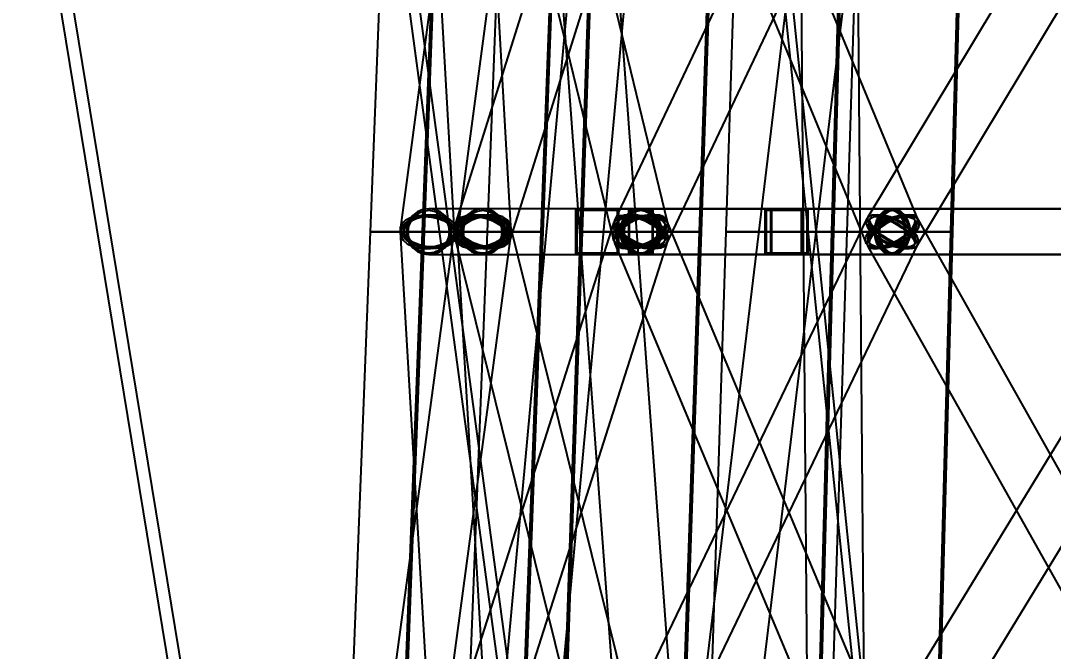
# Model space of a CAD drawing. Header units: millimetres. Extents: x -123812 to 252100, y -3000 to 639000.
# Drawn here: x -17681 to -8508, y 361273 to 366874 of the extents above; entities that cross this region are included whole.
import ezdxf

# ---------------------------------------------------------------- set-up
doc = ezdxf.new("R2010")
doc.units = ezdxf.units.MM
for name, color, linetype, lineweight in [('D-STR-DECK', 7, 'Continuous', 25), ('D-STR-DIM', 7, 'Continuous', 13), ('D-STR-STRC', 7, 'Continuous', 25)]:
    doc.layers.add(name, color=color, linetype=linetype, lineweight=lineweight)
doc.styles.add('OpenSansCondensed-Light', font='OpenSansCondensed-Light.ttf')
doc.styles.add('TOWER_UNICODE', font='Arial Unicode.ttf')
doc.dimstyles.new('EZDXF', dxfattribs={"dimtxt": 0.25, "dimasz": 0.175, "dimexe": 0.375, "dimexo": 0.125, "dimgap": 0.1, "dimtad": 1, "dimlfac": 100, "dimzin": 12, "dimdsep": 46, "dimtxsty": 'OpenSansCondensed-Light', "dimblk": 'ARCHTICK', "dimcen": 2.5, "dimazin": 3, "dimtfac": 0.5, "dimtmove": 2, "dimatfit": 3})

# ---------------------------------------------------------------- blocks, each defined once
blk = doc.blocks.new('_ARCHTICK')
at = {"color": 0, "linetype": 'BYBLOCK', "const_width": 0.15}
blk.add_lwpolyline([(-0.5, -0.5), (0.5, 0.5)], dxfattribs=at)

msp = doc.modelspace()

# ---------------------------------------------------------------- linework, layer by layer
at = {"layer": 'D-STR-DECK'}
for points in [[(-17834.4, 355000), (-20506.1, 369000), (-20435.4, 371000), (-17483.6, 371000), (-17544.5, 369000), (-15244.4, 355000)], [(-17834.4, 355000), (-20506.1, 369000), (-20435.4, 371000), (-17483.6, 371000), (-17544.5, 369000), (-15244.4, 355000)], [(-15354, 355000), (-17654.1, 369000), (-17593.2, 371000), (-14360, 371000), (-14410, 369000), (-12520.8, 355000)], [(-15354, 355000), (-17654.1, 369000), (-17593.2, 371000), (-14360, 371000), (-14410, 369000), (-12520.8, 355000)], [(-12610.8, 355000), (-14500, 369000), (-14450, 371000), (-10990.7, 371000), (-11028.9, 369000), (-9583, 355000)], [(-12610.8, 355000), (-14500, 369000), (-14450, 371000), (-10990.7, 371000), (-11028.9, 369000), (-9583, 355000)], [(-9651.9, 355000), (-11097.8, 369000), (-11059.6, 371000), (-7433.3, 371000), (-7459.2, 369000), (-6481.3, 355000)], [(-9651.9, 355000), (-11097.8, 369000), (-11059.6, 371000), (-7433.3, 371000), (-7459.2, 369000), (-6481.3, 355000)]]:
    msp.add_lwpolyline(points, close=True, dxfattribs=at)
at = {"layer": 'D-STR-STRC'}
for points in [[(-13887.1, 349977), (-11582.7, 374977), (-11591.4, 374985.8), (-11616.6, 374995.5), (-11656.8, 375005.5), (-11709.2, 375015.1), (-11770.2, 375023.7), (-11835.7, 375030.7), (-11901.1, 375035.6), (-11962.2, 375038.1), (-12014.5, 375038), (-12054.7, 375035.2), (-12080, 375030.1), (-12088.6, 375023), (-14393, 350023)], [(-11100.3, 350018.5), (-12947.7, 375018.5), (-12956.3, 375025.7), (-12981.6, 375031.2), (-13021.9, 375034.6), (-13074.3, 375035.6), (-13135.4, 375034.2), (-13201, 375030.4), (-13266.6, 375024.6), (-13327.6, 375017.1), (-13380.1, 375008.5), (-13420.4, 374999.2), (-13445.7, 374990.1), (-13454.3, 374981.5), (-11606.9, 349981.5)], [(-12425.5, 349969.9), (-9411.6, 374969.9), (-9420.2, 374977), (-9445.4, 374985.8), (-9485.5, 374995.5), (-9537.7, 375005.5), (-9598.5, 375015.1), (-9663.8, 375023.7), (-9729.1, 375030.7), (-9789.9, 375035.6), (-9842.1, 375038.1), (-9882.2, 375038), (-9907.4, 375035.2), (-9916, 375030.1), (-12929.8, 350030.1)], [(-10097.3, 350002.1), (-10306.1, 375002.1), (-10314.7, 375013), (-10340.1, 375023.1), (-10380.5, 375031.6), (-10433.1, 375037.9), (-10494.3, 375041.7), (-10560.1, 375042.6), (-10625.8, 375040.6), (-10687.1, 375035.9), (-10739.7, 375028.7), (-10780, 375019.5), (-10805.4, 375009), (-10814.1, 374997.9), (-10605.2, 349997.9)], [(-7148.9, 370129.7), (-10157.1, 365129.7), (-10160, 365105.9), (-10147.9, 365074.9), (-10121.4, 365038.8), (-10082.5, 365000), (-10033.9, 364961.2), (-9978.7, 364925.1), (-9920.8, 364894.1), (-9864.2, 364870.3), (-9812.6, 364855.4), (-9769.6, 364850.3), (-9738.2, 364855.4), (-9720.4, 364870.3), (-6712.2, 369870.3)], [(-13639.7, 370038.8), (-14306.5, 365038.8), (-14305.3, 365000), (-14287.1, 364961.2), (-14253.1, 364925.1), (-14205.6, 364894.1), (-14148, 364870.3), (-14084, 364855.4), (-14018.1, 364850.3), (-13954.7, 364855.4), (-13898.2, 364870.3), (-13852.5, 364894.1), (-13820.5, 364925.1), (-13804.6, 364961.2), (-13137.9, 369961.2)], [(-12246.8, 370074.9), (-13819.3, 365074.9), (-13820.9, 365038.8), (-13805.8, 365000), (-13775.1, 364961.2), (-13730.9, 364925.1), (-13676.2, 364894.1), (-13614.7, 364870.3), (-13550.5, 364855.4), (-13488.2, 364850.3), (-13431.9, 364855.4), (-13385.4, 364870.3), (-13352, 364894.1), (-13333.9, 364925.1), (-11761.4, 369925.1)], [(-13630.4, 369925.1), (-12414.1, 364925.1), (-12390.2, 364894.1), (-12351.4, 364870.3), (-12300.5, 364855.4), (-12240.9, 364850.3), (-12176.5, 364855.4), (-12112, 364870.3), (-12051.5, 364894.1), (-11999.3, 364925.1), (-11958.9, 364961.2), (-11933, 365000), (-11923.5, 365038.8), (-11930.9, 365074.9), (-13147.2, 370074.9)], [(-10032.1, 370105.9), (-12403.3, 365105.9), (-12406.3, 365074.9), (-12393.5, 365038.8), (-12365.5, 365000), (-12324.4, 364961.2), (-12273, 364925.1), (-12214.7, 364894.1), (-12153.5, 364870.3), (-12093.7, 364855.4), (-12039.1, 364850.3), (-11993.7, 364855.4), (-11960.5, 364870.3), (-11941.7, 364894.1), (-9570.5, 369894.1)], [(-12234.3, 369894.1), (-10169, 364894.1), (-10144, 364870.3), (-10105.1, 364855.4), (-10054.9, 364850.3), (-9996.8, 364855.4), (-9934.6, 364870.3), (-9872.8, 364894.1), (-9815.5, 364925.1), (-9766.6, 364961.2), (-9729.4, 365000), (-9706.5, 365038.8), (-9699.4, 365074.9), (-9708.6, 365105.9), (-11773.9, 370105.9)], [(-14114.3, 370000), (-13829.9, 365000), (-13825.4, 364961.2), (-13803.9, 364925.1), (-13767, 364894.1), (-13717.1, 364870.3), (-13657.6, 364855.4), (-13592.6, 364850.3), (-13526.5, 364855.4), (-13463.9, 364870.3), (-13408.9, 364894.1), (-13365.3, 364925.1), (-13336.2, 364961.2), (-13323.4, 365000), (-13607.9, 370000)], [(-7027.8, 365203.2), (-9938.8, 365203.2), (-9970.8, 365196.3), (-10000.6, 365176), (-10026.2, 365143.7), (-10045.9, 365101.6), (-10058.3, 365052.6), (-10062.5, 365000), (-10058.3, 364947.4), (-10045.9, 364898.4), (-10026.2, 364856.3), (-10000.6, 364824), (-9970.8, 364803.7), (-9938.8, 364796.8), (-7027.8, 364796.8)], [(-7027.8, 365203.2), (-9938.8, 365203.2), (-9970.8, 365196.3), (-10000.6, 365176), (-10026.2, 365143.7), (-10045.9, 365101.6), (-10058.3, 365052.6), (-10062.5, 365000), (-10058.3, 364947.4), (-10045.9, 364898.4), (-10026.2, 364856.3), (-10000.6, 364824), (-9970.8, 364803.7), (-9938.8, 364796.8), (-7027.8, 364796.8)], [(-13999.1, 359960.9), (-13325.8, 364960.9), (-13326.9, 365000), (-13345, 365039.1), (-13378.9, 365075.5), (-13426.3, 365106.8), (-13483.9, 365130.8), (-13547.9, 365145.9), (-13613.8, 365151.1), (-13677.2, 365145.9), (-13733.7, 365130.8), (-13779.5, 365106.8), (-13811.5, 365075.5), (-13827.5, 365039.1), (-14500.9, 360039.1)], [(-13511.2, 360000), (-13802.3, 365000), (-13806.8, 365039.1), (-13828.2, 365075.5), (-13865.1, 365106.8), (-13915, 365130.8), (-13974.5, 365145.9), (-14039.5, 365151.1), (-14105.6, 365145.9), (-14168.2, 365130.8), (-14223.2, 365106.8), (-14266.8, 365075.5), (-14296, 365039.1), (-14308.8, 365000), (-14017.7, 360000)], [(-13521.9, 359924.5), (-11930, 364924.5), (-11928.3, 364960.9), (-11943.2, 365000), (-11973.7, 365039.1), (-12017.8, 365075.5), (-12072.5, 365106.8), (-12133.9, 365130.8), (-12198, 365145.9), (-12260.3, 365151.1), (-12316.7, 365145.9), (-12363.2, 365130.8), (-12396.7, 365106.8), (-12415, 365075.5), (-14006.9, 360075.5)], [(-12099.4, 360075.5), (-13335.2, 365075.5), (-13359.1, 365106.8), (-13397.9, 365130.8), (-13448.8, 365145.9), (-13508.4, 365151.1), (-13572.7, 365145.9), (-13637.3, 365130.8), (-13697.7, 365106.8), (-13749.9, 365075.5), (-13790.2, 365039.1), (-13816, 365000), (-13825.5, 364960.9), (-13818.1, 364924.5), (-12582.3, 359924.5)], [(-12110.5, 359893.2), (-9708.4, 364893.2), (-9705.2, 364924.5), (-9717.9, 364960.9), (-9745.6, 365000), (-9786.5, 365039.1), (-9837.8, 365075.5), (-9895.9, 365106.8), (-9957, 365130.8), (-10016.8, 365145.9), (-10071.3, 365151.1), (-10116.8, 365145.9), (-10150.2, 365130.8), (-10169.1, 365106.8), (-12571.2, 360106.8)], [(-9846.5, 360106.8), (-11942.7, 365106.8), (-11967.6, 365130.8), (-12006.6, 365145.9), (-12056.8, 365151.1), (-12114.9, 365145.9), (-12176.9, 365130.8), (-12238.7, 365106.8), (-12295.9, 365075.5), (-12344.7, 365039.1), (-12381.8, 365000), (-12404.6, 364960.9), (-12411.6, 364924.5), (-12402.3, 364893.2), (-10306.1, 359893.2)], [(-7245.4, 365130.8), (-10293.9, 360130.8), (-10297, 360106.8), (-10285, 360075.5), (-10258.8, 360039.1), (-10220.2, 360000), (-10171.7, 359960.9), (-10116.8, 359924.5), (-10059.1, 359893.2), (-10002.5, 359869.2), (-9951, 359854.1), (-9908, 359848.9), (-9876.5, 359854.1), (-9858.6, 359869.2), (-6810.1, 364869.2)], [(-6908.1, 360130.8), (-9721.8, 365130.8), (-9746.1, 365145.9), (-9783.5, 365151.1), (-9831.5, 365145.9), (-9886.7, 365130.8), (-9945.6, 365106.8), (-10004, 365075.5), (-10057.9, 365039.1), (-10103.7, 365000), (-10138.3, 364960.9), (-10159.2, 364924.5), (-10165.2, 364893.2), (-10155.7, 364869.2), (-7341.9, 359869.2)]]:
    msp.add_lwpolyline(points, dxfattribs=at)
for points in [[(-14576, 365000), (-13535.2, 365000), (-13341.2, 370000), (-14381, 370000)], [(-14115.1, 365000), (-13038.2, 365000), (-12851.5, 370000), (-13926.1, 370000)], [(-14097, 365000), (-13056.2, 365000), (-12868.9, 370000), (-13908.7, 370000)], [(-12710.9, 365000), (-11634, 365000), (-11466.8, 370000), (-12541.4, 370000)], [(-12692.9, 365000), (-11652.1, 365000), (-11484.1, 370000), (-12524, 370000)], [(-11416, 365000), (-10339, 365000), (-10181.5, 370000), (-11256.1, 370000)], [(-10477.2, 365000), (-9400.3, 365000), (-9264, 370000), (-10338.6, 370000)], [(-10459.2, 365000), (-9418.4, 365000), (-9281.4, 370000), (-10321.2, 370000)], [(-14257, 365000), (-14250.2, 364947.4), (-14230, 364898.4), (-14198, 364856.3), (-14156.3, 364824), (-14107.7, 364803.7), (-14055.6, 364796.8), (-13576.6, 364796.8), (-13524.5, 364803.7), (-13475.9, 364824), (-13434.2, 364856.3), (-13402.2, 364898.4), (-13382, 364947.4), (-13375.2, 365000), (-13382, 365052.6), (-13402.2, 365101.6), (-13434.2, 365143.7), (-13475.9, 365176), (-13524.5, 365196.3), (-13576.6, 365203.2), (-14055.6, 365203.2), (-14107.7, 365196.3), (-14156.3, 365176), (-14198, 365143.7), (-14230, 365101.6), (-14250.2, 365052.6)], [(-14257, 365000), (-14250.2, 364947.4), (-14230, 364898.4), (-14198, 364856.3), (-14156.3, 364824), (-14107.7, 364803.7), (-14055.6, 364796.8), (-14003.4, 364803.7), (-13954.8, 364824), (-13913.1, 364856.3), (-13881.1, 364898.4), (-13861, 364947.4), (-13854.1, 365000), (-13861, 365052.6), (-13881.1, 365101.6), (-13913.1, 365143.7), (-13954.8, 365176), (-14003.4, 365196.3), (-14055.6, 365203.2), (-14107.7, 365196.3), (-14156.3, 365176), (-14198, 365143.7), (-14230, 365101.6), (-14250.2, 365052.6)], [(-14257, 365000), (-14250.2, 364947.4), (-14230, 364898.4), (-14198, 364856.3), (-14156.3, 364824), (-14107.7, 364803.7), (-14055.6, 364796.8), (-13576.6, 364796.8), (-13524.5, 364803.7), (-13475.9, 364824), (-13434.2, 364856.3), (-13402.2, 364898.4), (-13382, 364947.4), (-13375.2, 365000), (-13382, 365052.6), (-13402.2, 365101.6), (-13434.2, 365143.7), (-13475.9, 365176), (-13524.5, 365196.3), (-13576.6, 365203.2), (-14055.6, 365203.2), (-14107.7, 365196.3), (-14156.3, 365176), (-14198, 365143.7), (-14230, 365101.6), (-14250.2, 365052.6)], [(-14257, 365000), (-14250.2, 364947.4), (-14230, 364898.4), (-14198, 364856.3), (-14156.3, 364824), (-14107.7, 364803.7), (-14055.6, 364796.8), (-14003.4, 364803.7), (-13954.8, 364824), (-13913.1, 364856.3), (-13881.1, 364898.4), (-13861, 364947.4), (-13854.1, 365000), (-13861, 365052.6), (-13881.1, 365101.6), (-13913.1, 365143.7), (-13954.8, 365176), (-14003.4, 365196.3), (-14055.6, 365203.2), (-14107.7, 365196.3), (-14156.3, 365176), (-14198, 365143.7), (-14230, 365101.6), (-14250.2, 365052.6)], [(-14241.2, 365000), (-14234.8, 364951.5), (-14216.3, 364906.4), (-14186.8, 364867.6), (-14148.4, 364837.9), (-14103.6, 364819.2), (-14055.6, 364812.8), (-14007.5, 364819.2), (-13962.8, 364837.9), (-13924.3, 364867.6), (-13894.8, 364906.4), (-13876.3, 364951.5), (-13870, 365000), (-13876.3, 365048.5), (-13894.8, 365093.6), (-13924.3, 365132.4), (-13962.8, 365162.1), (-14007.5, 365180.8), (-14055.6, 365187.2), (-14103.6, 365180.8), (-14148.4, 365162.1), (-14186.8, 365132.4), (-14216.3, 365093.6), (-14234.8, 365048.5)], [(-14241.2, 365000), (-14234.8, 364951.5), (-14216.3, 364906.4), (-14186.8, 364867.6), (-14148.4, 364837.9), (-14103.6, 364819.2), (-14055.6, 364812.8), (-14007.5, 364819.2), (-13962.8, 364837.9), (-13924.3, 364867.6), (-13894.8, 364906.4), (-13876.3, 364951.5), (-13870, 365000), (-13876.3, 365048.5), (-13894.8, 365093.6), (-13924.3, 365132.4), (-13962.8, 365162.1), (-14007.5, 365180.8), (-14055.6, 365187.2), (-14103.6, 365180.8), (-14148.4, 365162.1), (-14186.8, 365132.4), (-14216.3, 365093.6), (-14234.8, 365048.5)], [(-13778.1, 365000), (-13771.2, 364947.4), (-13751.1, 364898.4), (-13719.1, 364856.3), (-13677.4, 364824), (-13628.8, 364803.7), (-13576.6, 364796.8), (-13524.5, 364803.7), (-13475.9, 364824), (-13434.2, 364856.3), (-13402.2, 364898.4), (-13382, 364947.4), (-13375.2, 365000), (-13382, 365052.6), (-13402.2, 365101.6), (-13434.2, 365143.7), (-13475.9, 365176), (-13524.5, 365196.3), (-13576.6, 365203.2), (-13628.8, 365196.3), (-13677.4, 365176), (-13719.1, 365143.7), (-13751.1, 365101.6), (-13771.2, 365052.6)], [(-13778.1, 365000), (-13771.2, 364947.4), (-13751.1, 364898.4), (-13719.1, 364856.3), (-13677.4, 364824), (-13628.8, 364803.7), (-13576.6, 364796.8), (-13524.5, 364803.7), (-13475.9, 364824), (-13434.2, 364856.3), (-13402.2, 364898.4), (-13382, 364947.4), (-13375.2, 365000), (-13382, 365052.6), (-13402.2, 365101.6), (-13434.2, 365143.7), (-13475.9, 365176), (-13524.5, 365196.3), (-13576.6, 365203.2), (-13628.8, 365196.3), (-13677.4, 365176), (-13719.1, 365143.7), (-13751.1, 365101.6), (-13771.2, 365052.6)], [(-13764.4, 365000), (-13758, 364947.4), (-13739.2, 364898.4), (-13709.4, 364856.3), (-13670.5, 364824), (-13625.2, 364803.7), (-13576.6, 364796.8), (-12172.5, 364796.8), (-12123.9, 364803.7), (-12078.6, 364824), (-12039.7, 364856.3), (-12009.9, 364898.4), (-11991.1, 364947.4), (-11984.7, 365000), (-11991.1, 365052.6), (-12009.9, 365101.6), (-12039.7, 365143.7), (-12078.6, 365176), (-12123.9, 365196.3), (-12172.5, 365203.2), (-13576.6, 365203.2), (-13625.2, 365196.3), (-13670.5, 365176), (-13709.4, 365143.7), (-13739.2, 365101.6), (-13758, 365052.6)], [(-13764.4, 365000), (-13758, 364947.4), (-13739.2, 364898.4), (-13709.4, 364856.3), (-13670.5, 364824), (-13625.2, 364803.7), (-13576.6, 364796.8), (-13528, 364803.7), (-13482.8, 364824), (-13443.9, 364856.3), (-13414, 364898.4), (-13395.3, 364947.4), (-13388.9, 365000), (-13395.3, 365052.6), (-13414, 365101.6), (-13443.9, 365143.7), (-13482.8, 365176), (-13528, 365196.3), (-13576.6, 365203.2), (-13625.2, 365196.3), (-13670.5, 365176), (-13709.4, 365143.7), (-13739.2, 365101.6), (-13758, 365052.6)], [(-13764.4, 365000), (-13758, 364947.4), (-13739.2, 364898.4), (-13709.4, 364856.3), (-13670.5, 364824), (-13625.2, 364803.7), (-13576.6, 364796.8), (-12172.5, 364796.8), (-12123.9, 364803.7), (-12078.6, 364824), (-12039.7, 364856.3), (-12009.9, 364898.4), (-11991.1, 364947.4), (-11984.7, 365000), (-11991.1, 365052.6), (-12009.9, 365101.6), (-12039.7, 365143.7), (-12078.6, 365176), (-12123.9, 365196.3), (-12172.5, 365203.2), (-13576.6, 365203.2), (-13625.2, 365196.3), (-13670.5, 365176), (-13709.4, 365143.7), (-13739.2, 365101.6), (-13758, 365052.6)], [(-13764.4, 365000), (-13758, 364947.4), (-13739.2, 364898.4), (-13709.4, 364856.3), (-13670.5, 364824), (-13625.2, 364803.7), (-13576.6, 364796.8), (-13528, 364803.7), (-13482.8, 364824), (-13443.9, 364856.3), (-13414, 364898.4), (-13395.3, 364947.4), (-13388.9, 365000), (-13395.3, 365052.6), (-13414, 365101.6), (-13443.9, 365143.7), (-13482.8, 365176), (-13528, 365196.3), (-13576.6, 365203.2), (-13625.2, 365196.3), (-13670.5, 365176), (-13709.4, 365143.7), (-13739.2, 365101.6), (-13758, 365052.6)], [(-13762.2, 365000), (-13755.9, 364951.5), (-13737.4, 364906.4), (-13707.9, 364867.6), (-13669.4, 364837.9), (-13624.7, 364819.2), (-13576.6, 364812.8), (-13528.6, 364819.2), (-13483.8, 364837.9), (-13445.4, 364867.6), (-13415.9, 364906.4), (-13397.3, 364951.5), (-13391, 365000), (-13397.3, 365048.5), (-13415.9, 365093.6), (-13445.4, 365132.4), (-13483.8, 365162.1), (-13528.6, 365180.8), (-13576.6, 365187.2), (-13624.7, 365180.8), (-13669.4, 365162.1), (-13707.9, 365132.4), (-13737.4, 365093.6), (-13755.9, 365048.5)], [(-13762.2, 365000), (-13755.9, 364951.5), (-13737.4, 364906.4), (-13707.9, 364867.6), (-13669.4, 364837.9), (-13624.7, 364819.2), (-13576.6, 364812.8), (-13528.6, 364819.2), (-13483.8, 364837.9), (-13445.4, 364867.6), (-13415.9, 364906.4), (-13397.3, 364951.5), (-13391, 365000), (-13397.3, 365048.5), (-13415.9, 365093.6), (-13445.4, 365132.4), (-13483.8, 365162.1), (-13528.6, 365180.8), (-13576.6, 365187.2), (-13624.7, 365180.8), (-13669.4, 365162.1), (-13707.9, 365132.4), (-13737.4, 365093.6), (-13755.9, 365048.5)], [(-13749.6, 365000), (-13743.7, 364951.5), (-13726.4, 364906.4), (-13698.9, 364867.6), (-13663.1, 364837.9), (-13621.4, 364819.2), (-13576.6, 364812.8), (-13531.9, 364819.2), (-13490.1, 364837.9), (-13454.3, 364867.6), (-13426.8, 364906.4), (-13409.6, 364951.5), (-13403.7, 365000), (-13409.6, 365048.5), (-13426.8, 365093.6), (-13454.3, 365132.4), (-13490.1, 365162.1), (-13531.9, 365180.8), (-13576.6, 365187.2), (-13621.4, 365180.8), (-13663.1, 365162.1), (-13698.9, 365132.4), (-13726.4, 365093.6), (-13743.7, 365048.5)], [(-13749.6, 365000), (-13743.7, 364951.5), (-13726.4, 364906.4), (-13698.9, 364867.6), (-13663.1, 364837.9), (-13621.4, 364819.2), (-13576.6, 364812.8), (-13531.9, 364819.2), (-13490.1, 364837.9), (-13454.3, 364867.6), (-13426.8, 364906.4), (-13409.6, 364951.5), (-13403.7, 365000), (-13409.6, 365048.5), (-13426.8, 365093.6), (-13454.3, 365132.4), (-13490.1, 365162.1), (-13531.9, 365180.8), (-13576.6, 365187.2), (-13621.4, 365180.8), (-13663.1, 365162.1), (-13698.9, 365132.4), (-13726.4, 365093.6), (-13743.7, 365048.5)], [(-12753.4, 364800), (-10684.3, 364800), (-10684.3, 365200), (-12753.4, 365200)], [(-12367.1, 365200), (-12753.4, 365200), (-12753.4, 364800), (-12367.1, 364800)], [(-12753.4, 364800), (-10684.3, 364800), (-10684.3, 365200), (-12753.4, 365200)], [(-12367.1, 365200), (-12753.4, 365200), (-12753.4, 364800), (-12367.1, 364800)], [(-12378.7, 365188), (-12741.8, 365188), (-12741.8, 364812), (-12378.7, 364812)], [(-12378.7, 365188), (-12741.8, 365188), (-12741.8, 364812), (-12378.7, 364812)], [(-12360.2, 365000), (-12353.8, 364947.4), (-12335, 364898.4), (-12305.2, 364856.3), (-12266.3, 364824), (-12221.1, 364803.7), (-12172.5, 364796.8), (-12123.9, 364803.7), (-12078.6, 364824), (-12039.7, 364856.3), (-12009.9, 364898.4), (-11991.1, 364947.4), (-11984.7, 365000), (-11991.1, 365052.6), (-12009.9, 365101.6), (-12039.7, 365143.7), (-12078.6, 365176), (-12123.9, 365196.3), (-12172.5, 365203.2), (-12221.1, 365196.3), (-12266.3, 365176), (-12305.2, 365143.7), (-12335, 365101.6), (-12353.8, 365052.6)], [(-12360.2, 365000), (-12353.8, 364947.4), (-12335, 364898.4), (-12305.2, 364856.3), (-12266.3, 364824), (-12221.1, 364803.7), (-12172.5, 364796.8), (-12123.9, 364803.7), (-12078.6, 364824), (-12039.7, 364856.3), (-12009.9, 364898.4), (-11991.1, 364947.4), (-11984.7, 365000), (-11991.1, 365052.6), (-12009.9, 365101.6), (-12039.7, 365143.7), (-12078.6, 365176), (-12123.9, 365196.3), (-12172.5, 365203.2), (-12221.1, 365196.3), (-12266.3, 365176), (-12305.2, 365143.7), (-12335, 365101.6), (-12353.8, 365052.6)], [(-12345.4, 365000), (-12339.5, 364951.5), (-12322.2, 364906.4), (-12294.8, 364867.6), (-12258.9, 364837.9), (-12217.2, 364819.2), (-12172.5, 364812.8), (-12127.7, 364819.2), (-12086, 364837.9), (-12050.2, 364867.6), (-12022.7, 364906.4), (-12005.4, 364951.5), (-11999.5, 365000), (-12005.4, 365048.5), (-12022.7, 365093.6), (-12050.2, 365132.4), (-12086, 365162.1), (-12127.7, 365180.8), (-12172.5, 365187.2), (-12217.2, 365180.8), (-12258.9, 365162.1), (-12294.8, 365132.4), (-12322.2, 365093.6), (-12339.5, 365048.5)], [(-12345.4, 365000), (-12339.5, 364951.5), (-12322.2, 364906.4), (-12294.8, 364867.6), (-12258.9, 364837.9), (-12217.2, 364819.2), (-12172.5, 364812.8), (-12127.7, 364819.2), (-12086, 364837.9), (-12050.2, 364867.6), (-12022.7, 364906.4), (-12005.4, 364951.5), (-11999.5, 365000), (-12005.4, 365048.5), (-12022.7, 365093.6), (-12050.2, 365132.4), (-12086, 365162.1), (-12127.7, 365180.8), (-12172.5, 365187.2), (-12217.2, 365180.8), (-12258.9, 365162.1), (-12294.8, 365132.4), (-12322.2, 365093.6), (-12339.5, 365048.5)], [(-12333.7, 365000), (-12328.2, 364947.4), (-12312.1, 364898.4), (-12286.5, 364856.3), (-12253.1, 364824), (-12214.2, 364803.7), (-12172.5, 364796.8), (-9938.8, 364796.8), (-9897.1, 364803.7), (-9858.2, 364824), (-9824.8, 364856.3), (-9799.2, 364898.4), (-9783.1, 364947.4), (-9777.6, 365000), (-9783.1, 365052.6), (-9799.2, 365101.6), (-9824.8, 365143.7), (-9858.2, 365176), (-9897.1, 365196.3), (-9938.8, 365203.2), (-12172.5, 365203.2), (-12214.2, 365196.3), (-12253.1, 365176), (-12286.5, 365143.7), (-12312.1, 365101.6), (-12328.2, 365052.6)], [(-12333.7, 365000), (-12328.2, 364947.4), (-12312.1, 364898.4), (-12286.5, 364856.3), (-12253.1, 364824), (-12214.2, 364803.7), (-12172.5, 364796.8), (-12130.7, 364803.7), (-12091.9, 364824), (-12058.5, 364856.3), (-12032.9, 364898.4), (-12016.8, 364947.4), (-12011.3, 365000), (-12016.8, 365052.6), (-12032.9, 365101.6), (-12058.5, 365143.7), (-12091.9, 365176), (-12130.7, 365196.3), (-12172.5, 365203.2), (-12214.2, 365196.3), (-12253.1, 365176), (-12286.5, 365143.7), (-12312.1, 365101.6), (-12328.2, 365052.6)], [(-12333.7, 365000), (-12328.2, 364947.4), (-12312.1, 364898.4), (-12286.5, 364856.3), (-12253.1, 364824), (-12214.2, 364803.7), (-12172.5, 364796.8), (-9938.8, 364796.8), (-9897.1, 364803.7), (-9858.2, 364824), (-9824.8, 364856.3), (-9799.2, 364898.4), (-9783.1, 364947.4), (-9777.6, 365000), (-9783.1, 365052.6), (-9799.2, 365101.6), (-9824.8, 365143.7), (-9858.2, 365176), (-9897.1, 365196.3), (-9938.8, 365203.2), (-12172.5, 365203.2), (-12214.2, 365196.3), (-12253.1, 365176), (-12286.5, 365143.7), (-12312.1, 365101.6), (-12328.2, 365052.6)], [(-12333.7, 365000), (-12328.2, 364947.4), (-12312.1, 364898.4), (-12286.5, 364856.3), (-12253.1, 364824), (-12214.2, 364803.7), (-12172.5, 364796.8), (-12130.7, 364803.7), (-12091.9, 364824), (-12058.5, 364856.3), (-12032.9, 364898.4), (-12016.8, 364947.4), (-12011.3, 365000), (-12016.8, 365052.6), (-12032.9, 365101.6), (-12058.5, 365143.7), (-12091.9, 365176), (-12130.7, 365196.3), (-12172.5, 365203.2), (-12214.2, 365196.3), (-12253.1, 365176), (-12286.5, 365143.7), (-12312.1, 365101.6), (-12328.2, 365052.6)], [(-12321, 365000), (-12315.9, 364951.5), (-12301.1, 364906.4), (-12277.5, 364867.6), (-12246.7, 364837.9), (-12210.9, 364819.2), (-12172.5, 364812.8), (-12134, 364819.2), (-12098.2, 364837.9), (-12067.5, 364867.6), (-12043.8, 364906.4), (-12029, 364951.5), (-12024, 365000), (-12029, 365048.5), (-12043.8, 365093.6), (-12067.5, 365132.4), (-12098.2, 365162.1), (-12134, 365180.8), (-12172.5, 365187.2), (-12210.9, 365180.8), (-12246.7, 365162.1), (-12277.5, 365132.4), (-12301.1, 365093.6), (-12315.9, 365048.5)], [(-12321, 365000), (-12315.9, 364951.5), (-12301.1, 364906.4), (-12277.5, 364867.6), (-12246.7, 364837.9), (-12210.9, 364819.2), (-12172.5, 364812.8), (-12134, 364819.2), (-12098.2, 364837.9), (-12067.5, 364867.6), (-12043.8, 364906.4), (-12029, 364951.5), (-12024, 365000), (-12029, 365048.5), (-12043.8, 365093.6), (-12067.5, 365132.4), (-12098.2, 365162.1), (-12134, 365180.8), (-12172.5, 365187.2), (-12210.9, 365180.8), (-12246.7, 365162.1), (-12277.5, 365132.4), (-12301.1, 365093.6), (-12315.9, 365048.5)], [(-12281.9, 364800), (-6170.7, 364800), (-6170.7, 365200), (-12281.9, 365200)], [(-12063.1, 365200), (-12281.9, 365200), (-12281.9, 364800), (-12063.1, 364800)], [(-12069.6, 365188), (-12275.3, 365188), (-12275.3, 364812), (-12069.6, 364812)], [(-10684.3, 365200), (-11070.7, 365200), (-11070.7, 364800), (-10684.3, 364800)], [(-10684.3, 365200), (-11070.7, 365200), (-11070.7, 364800), (-10684.3, 364800)], [(-10695.9, 365188), (-11059.1, 365188), (-11059.1, 364812), (-10695.9, 364812)], [(-10695.9, 365188), (-11059.1, 365188), (-11059.1, 364812), (-10695.9, 364812)], [(-11018.9, 364800), (-6138.7, 364800), (-6138.7, 365200), (-11018.9, 365200)], [(-10736.1, 365200), (-11018.9, 365200), (-11018.9, 364800), (-10736.1, 364800)], [(-11018.9, 364800), (-6138.7, 364800), (-6138.7, 365200), (-11018.9, 365200)], [(-10736.1, 365200), (-11018.9, 365200), (-11018.9, 364800), (-10736.1, 364800)], [(-10744.6, 365188), (-11010.4, 365188), (-11010.4, 364812), (-10744.6, 364812)], [(-10744.6, 365188), (-11010.4, 365188), (-11010.4, 364812), (-10744.6, 364812)], [(-10100, 365000), (-10094.5, 364947.4), (-10078.4, 364898.4), (-10052.8, 364856.3), (-10019.4, 364824), (-9980.5, 364803.7), (-9938.8, 364796.8), (-9897.1, 364803.7), (-9858.2, 364824), (-9824.8, 364856.3), (-9799.2, 364898.4), (-9783.1, 364947.4), (-9777.6, 365000), (-9783.1, 365052.6), (-9799.2, 365101.6), (-9824.8, 365143.7), (-9858.2, 365176), (-9897.1, 365196.3), (-9938.8, 365203.2), (-9980.5, 365196.3), (-10019.4, 365176), (-10052.8, 365143.7), (-10078.4, 365101.6), (-10094.5, 365052.6)], [(-10100, 365000), (-10094.5, 364947.4), (-10078.4, 364898.4), (-10052.8, 364856.3), (-10019.4, 364824), (-9980.5, 364803.7), (-9938.8, 364796.8), (-9897.1, 364803.7), (-9858.2, 364824), (-9824.8, 364856.3), (-9799.2, 364898.4), (-9783.1, 364947.4), (-9777.6, 365000), (-9783.1, 365052.6), (-9799.2, 365101.6), (-9824.8, 365143.7), (-9858.2, 365176), (-9897.1, 365196.3), (-9938.8, 365203.2), (-9980.5, 365196.3), (-10019.4, 365176), (-10052.8, 365143.7), (-10078.4, 365101.6), (-10094.5, 365052.6)], [(-10087.3, 365000), (-10082.2, 364951.5), (-10067.4, 364906.4), (-10043.8, 364867.6), (-10013, 364837.9), (-9977.2, 364819.2), (-9938.8, 364812.8), (-9900.3, 364819.2), (-9864.5, 364837.9), (-9833.8, 364867.6), (-9810.2, 364906.4), (-9795.3, 364951.5), (-9790.3, 365000), (-9795.3, 365048.5), (-9810.2, 365093.6), (-9833.8, 365132.4), (-9864.5, 365162.1), (-9900.3, 365180.8), (-9938.8, 365187.2), (-9977.2, 365180.8), (-10013, 365162.1), (-10043.8, 365132.4), (-10067.4, 365093.6), (-10082.2, 365048.5)], [(-10087.3, 365000), (-10082.2, 364951.5), (-10067.4, 364906.4), (-10043.8, 364867.6), (-10013, 364837.9), (-9977.2, 364819.2), (-9938.8, 364812.8), (-9900.3, 364819.2), (-9864.5, 364837.9), (-9833.8, 364867.6), (-9810.2, 364906.4), (-9795.3, 364951.5), (-9790.3, 365000), (-9795.3, 365048.5), (-9810.2, 365093.6), (-9833.8, 365132.4), (-9864.5, 365162.1), (-9900.3, 365180.8), (-9938.8, 365187.2), (-9977.2, 365180.8), (-10013, 365162.1), (-10043.8, 365132.4), (-10067.4, 365093.6), (-10082.2, 365048.5)], [(-10062.5, 365000), (-10058.3, 364947.4), (-10045.9, 364898.4), (-10026.2, 364856.3), (-10000.6, 364824), (-9970.8, 364803.7), (-9938.8, 364796.8), (-9906.8, 364803.7), (-9876.9, 364824), (-9851.3, 364856.3), (-9831.7, 364898.4), (-9819.3, 364947.4), (-9815.1, 365000), (-9819.3, 365052.6), (-9831.7, 365101.6), (-9851.3, 365143.7), (-9876.9, 365176), (-9906.8, 365196.3), (-9938.8, 365203.2), (-9970.8, 365196.3), (-10000.6, 365176), (-10026.2, 365143.7), (-10045.9, 365101.6), (-10058.3, 365052.6)], [(-10062.5, 365000), (-10058.3, 364947.4), (-10045.9, 364898.4), (-10026.2, 364856.3), (-10000.6, 364824), (-9970.8, 364803.7), (-9938.8, 364796.8), (-9906.8, 364803.7), (-9876.9, 364824), (-9851.3, 364856.3), (-9831.7, 364898.4), (-9819.3, 364947.4), (-9815.1, 365000), (-9819.3, 365052.6), (-9831.7, 365101.6), (-9851.3, 365143.7), (-9876.9, 365176), (-9906.8, 365196.3), (-9938.8, 365203.2), (-9970.8, 365196.3), (-10000.6, 365176), (-10026.2, 365143.7), (-10045.9, 365101.6), (-10058.3, 365052.6)], [(-10052.7, 365000), (-10048.9, 364951.5), (-10037.5, 364906.4), (-10019.4, 364867.6), (-9995.8, 364837.9), (-9968.3, 364819.2), (-9938.8, 364812.8), (-9909.3, 364819.2), (-9881.8, 364837.9), (-9858.2, 364867.6), (-9840.1, 364906.4), (-9828.7, 364951.5), (-9824.8, 365000), (-9828.7, 365048.5), (-9840.1, 365093.6), (-9858.2, 365132.4), (-9881.8, 365162.1), (-9909.3, 365180.8), (-9938.8, 365187.2), (-9968.3, 365180.8), (-9995.8, 365162.1), (-10019.4, 365132.4), (-10037.5, 365093.6), (-10048.9, 365048.5)], [(-10052.7, 365000), (-10048.9, 364951.5), (-10037.5, 364906.4), (-10019.4, 364867.6), (-9995.8, 364837.9), (-9968.3, 364819.2), (-9938.8, 364812.8), (-9909.3, 364819.2), (-9881.8, 364837.9), (-9858.2, 364867.6), (-9840.1, 364906.4), (-9828.7, 364951.5), (-9824.8, 365000), (-9828.7, 365048.5), (-9840.1, 365093.6), (-9858.2, 365132.4), (-9881.8, 365162.1), (-9909.3, 365180.8), (-9938.8, 365187.2), (-9968.3, 365180.8), (-9995.8, 365162.1), (-10019.4, 365132.4), (-10037.5, 365093.6), (-10048.9, 365048.5)], [(-14308.8, 365000), (-14304.3, 364960.9), (-14282.9, 364924.5), (-14246, 364893.2), (-14196.1, 364869.2), (-14136.6, 364854.1), (-14071.6, 364848.9), (-14005.5, 364854.1), (-13942.9, 364869.2), (-13887.9, 364893.2), (-13844.3, 364924.5), (-13815.1, 364960.9), (-13802.3, 365000), (-13806.8, 365039.1), (-13828.2, 365075.5), (-13865.1, 365106.8), (-13915, 365130.8), (-13974.5, 365145.9), (-14039.5, 365151.1), (-14105.6, 365145.9), (-14168.2, 365130.8), (-14223.2, 365106.8), (-14266.8, 365075.5), (-14296, 365039.1)], [(-13805.8, 365000), (-13804.6, 364961.2), (-13820.5, 364925.1), (-13852.5, 364894.1), (-13898.2, 364870.3), (-13954.7, 364855.4), (-14018.1, 364850.3), (-14084, 364855.4), (-14148, 364870.3), (-14205.6, 364894.1), (-14253.1, 364925.1), (-14287.1, 364961.2), (-14305.3, 365000), (-14306.5, 365038.8), (-14290.6, 365074.9), (-14258.6, 365105.9), (-14212.9, 365129.7), (-14156.4, 365144.6), (-14093, 365149.7), (-14027.1, 365144.6), (-13963.2, 365129.7), (-13905.5, 365105.9), (-13858, 365074.9), (-13824, 365038.8)], [(-14283.8, 365000), (-14279.8, 364964.7), (-14260.5, 364931.9), (-14227.2, 364903.7), (-14182.2, 364882), (-14128.6, 364868.4), (-14070, 364863.8), (-14010.5, 364868.4), (-13954, 364882), (-13904.4, 364903.7), (-13865.1, 364931.9), (-13838.8, 364964.7), (-13827.3, 365000), (-13831.3, 365035.3), (-13850.6, 365068.1), (-13883.9, 365096.3), (-13928.9, 365118), (-13982.5, 365131.6), (-14041.1, 365136.2), (-14100.6, 365131.6), (-14157.2, 365118), (-14206.7, 365096.3), (-14246, 365068.1), (-14272.3, 365035.3)], [(-13830.4, 365000), (-13829.3, 364965.1), (-13843.7, 364932.5), (-13872.5, 364904.5), (-13913.7, 364883.1), (-13964.6, 364869.6), (-14021.8, 364865), (-14081.2, 364869.6), (-14138.9, 364883.1), (-14190.9, 364904.5), (-14233.6, 364932.5), (-14264.3, 364965.1), (-14280.7, 365000), (-14281.8, 365034.9), (-14267.4, 365067.5), (-14238.7, 365095.5), (-14197.4, 365116.9), (-14146.5, 365130.4), (-14089.4, 365135), (-14029.9, 365130.4), (-13972.3, 365116.9), (-13920.3, 365095.5), (-13877.5, 365067.5), (-13846.8, 365034.9)], [(-13323.4, 365000), (-13336.2, 364961.2), (-13365.3, 364925.1), (-13408.9, 364894.1), (-13463.9, 364870.3), (-13526.5, 364855.4), (-13592.6, 364850.3), (-13657.6, 364855.4), (-13717.1, 364870.3), (-13767, 364894.1), (-13803.9, 364925.1), (-13825.4, 364961.2), (-13829.9, 365000), (-13817.1, 365038.8), (-13787.9, 365074.9), (-13744.4, 365105.9), (-13689.4, 365129.7), (-13626.7, 365144.6), (-13560.6, 365149.7), (-13495.6, 365144.6), (-13436.2, 365129.7), (-13386.3, 365105.9), (-13349.3, 365074.9), (-13327.9, 365038.8)], [(-13826.4, 365000), (-13808.3, 364960.9), (-13774.3, 364924.5), (-13727, 364893.2), (-13669.3, 364869.2), (-13605.4, 364854.1), (-13539.5, 364848.9), (-13476.1, 364854.1), (-13419.6, 364869.2), (-13373.7, 364893.2), (-13341.7, 364924.5), (-13325.8, 364960.9), (-13326.9, 365000), (-13345, 365039.1), (-13378.9, 365075.5), (-13426.3, 365106.8), (-13483.9, 365130.8), (-13547.9, 365145.9), (-13613.8, 365151.1), (-13677.2, 365145.9), (-13733.7, 365130.8), (-13779.5, 365106.8), (-13811.5, 365075.5), (-13827.5, 365039.1)], [(-13816, 365000), (-13825.5, 364960.9), (-13818.1, 364924.5), (-13794.1, 364893.2), (-13755.4, 364869.2), (-13704.5, 364854.1), (-13644.8, 364848.9), (-13580.5, 364854.1), (-13516, 364869.2), (-13455.6, 364893.2), (-13403.4, 364924.5), (-13363, 364960.9), (-13337.2, 365000), (-13327.7, 365039.1), (-13335.2, 365075.5), (-13359.1, 365106.8), (-13397.9, 365130.8), (-13448.8, 365145.9), (-13508.4, 365151.1), (-13572.7, 365145.9), (-13637.3, 365130.8), (-13697.7, 365106.8), (-13749.9, 365075.5), (-13790.2, 365039.1)], [(-13347.4, 365000), (-13332.3, 364961.2), (-13333.9, 364925.1), (-13352, 364894.1), (-13385.4, 364870.3), (-13431.9, 364855.4), (-13488.2, 364850.3), (-13550.5, 364855.4), (-13614.7, 364870.3), (-13676.2, 364894.1), (-13730.9, 364925.1), (-13775.1, 364961.2), (-13805.8, 365000), (-13820.9, 365038.8), (-13819.3, 365074.9), (-13801.2, 365105.9), (-13767.8, 365129.7), (-13721.4, 365144.6), (-13665, 365149.7), (-13602.7, 365144.6), (-13538.6, 365129.7), (-13477.1, 365105.9), (-13422.3, 365074.9), (-13378.1, 365038.8)], [(-13348.3, 365000), (-13359.8, 364965.1), (-13386.1, 364932.5), (-13425.4, 364904.5), (-13475, 364883.1), (-13531.5, 364869.6), (-13591, 364865), (-13649.6, 364869.6), (-13703.3, 364883.1), (-13748.3, 364904.5), (-13781.6, 364932.5), (-13800.9, 364965.1), (-13804.9, 365000), (-13793.4, 365034.9), (-13767.1, 365067.5), (-13727.9, 365095.5), (-13678.3, 365116.9), (-13621.8, 365130.4), (-13562.2, 365135), (-13503.6, 365130.4), (-13450, 365116.9), (-13405, 365095.5), (-13371.7, 365067.5), (-13352.4, 365034.9)], [(-13801.8, 365000), (-13785.5, 364964.7), (-13754.9, 364931.9), (-13712.2, 364903.7), (-13660.2, 364882), (-13602.5, 364868.4), (-13543.1, 364863.8), (-13486, 364868.4), (-13435, 364882), (-13393.7, 364903.7), (-13364.9, 364931.9), (-13350.4, 364964.7), (-13351.4, 365000), (-13367.8, 365035.3), (-13398.4, 365068.1), (-13441.1, 365096.3), (-13493.1, 365118), (-13550.7, 365131.6), (-13610.1, 365136.2), (-13667.3, 365131.6), (-13718.2, 365118), (-13759.5, 365096.3), (-13788.4, 365068.1), (-13802.8, 365035.3)], [(-13792.5, 365000), (-13801, 364964.7), (-13794.3, 364931.9), (-13772.7, 364903.7), (-13737.8, 364882), (-13691.9, 364868.4), (-13638.1, 364863.8), (-13580.2, 364868.4), (-13522, 364882), (-13467.5, 364903.7), (-13420.4, 364931.9), (-13384, 364964.7), (-13360.8, 365000), (-13352.2, 365035.3), (-13359, 365068.1), (-13380.5, 365096.3), (-13415.4, 365118), (-13461.4, 365131.6), (-13515.1, 365136.2), (-13573.1, 365131.6), (-13631.3, 365118), (-13685.8, 365096.3), (-13732.8, 365068.1), (-13769.2, 365035.3)], [(-13370, 365000), (-13356.4, 364965.1), (-13357.8, 364932.5), (-13374.1, 364904.5), (-13404.3, 364883.1), (-13446.1, 364869.6), (-13496.9, 364865), (-13553.1, 364869.6), (-13610.9, 364883.1), (-13666.4, 364904.5), (-13715.7, 364932.5), (-13755.6, 364965.1), (-13783.3, 365000), (-13796.9, 365034.9), (-13795.4, 365067.5), (-13779.1, 365095.5), (-13749, 365116.9), (-13707.1, 365130.4), (-13656.3, 365135), (-13600.1, 365130.4), (-13542.3, 365116.9), (-13486.9, 365095.5), (-13437.5, 365067.5), (-13397.7, 365034.9)], [(-11933, 365000), (-11958.9, 364961.2), (-11999.3, 364925.1), (-12051.5, 364894.1), (-12112, 364870.3), (-12176.5, 364855.4), (-12240.9, 364850.3), (-12300.5, 364855.4), (-12351.4, 364870.3), (-12390.2, 364894.1), (-12414.1, 364925.1), (-12421.5, 364961.2), (-12411.9, 365000), (-12386.1, 365038.8), (-12345.7, 365074.9), (-12293.4, 365105.9), (-12233, 365129.7), (-12168.4, 365144.6), (-12104.1, 365149.7), (-12044.4, 365144.6), (-11993.5, 365129.7), (-11954.8, 365105.9), (-11930.9, 365074.9), (-11923.5, 365038.8)], [(-12401.7, 365000), (-12371.2, 364960.9), (-12327.1, 364924.5), (-12272.5, 364893.2), (-12211, 364869.2), (-12146.9, 364854.1), (-12084.6, 364848.9), (-12028.3, 364854.1), (-11981.7, 364869.2), (-11948.2, 364893.2), (-11930, 364924.5), (-11928.3, 364960.9), (-11943.2, 365000), (-11973.7, 365039.1), (-12017.8, 365075.5), (-12072.5, 365106.8), (-12133.9, 365130.8), (-12198, 365145.9), (-12260.3, 365151.1), (-12316.7, 365145.9), (-12363.2, 365130.8), (-12396.7, 365106.8), (-12415, 365075.5), (-12416.7, 365039.1)], [(-12381.8, 365000), (-12404.6, 364960.9), (-12411.6, 364924.5), (-12402.3, 364893.2), (-12377.3, 364869.2), (-12338.4, 364854.1), (-12288.2, 364848.9), (-12230, 364854.1), (-12168, 364869.2), (-12106.3, 364893.2), (-12049.1, 364924.5), (-12000.2, 364960.9), (-11963.2, 365000), (-11940.4, 365039.1), (-11933.4, 365075.5), (-11942.7, 365106.8), (-11967.6, 365130.8), (-12006.6, 365145.9), (-12056.8, 365151.1), (-12114.9, 365145.9), (-12176.9, 365130.8), (-12238.7, 365106.8), (-12295.9, 365075.5), (-12344.7, 365039.1)], [(-11979.4, 365000), (-11951.5, 364961.2), (-11938.6, 364925.1), (-11941.7, 364894.1), (-11960.5, 364870.3), (-11993.7, 364855.4), (-12039.1, 364850.3), (-12093.7, 364855.4), (-12153.5, 364870.3), (-12214.7, 364894.1), (-12273, 364925.1), (-12324.4, 364961.2), (-12365.5, 365000), (-12393.5, 365038.8), (-12406.3, 365074.9), (-12403.3, 365105.9), (-12384.5, 365129.7), (-12351.2, 365144.6), (-12305.8, 365149.7), (-12251.3, 365144.6), (-12191.4, 365129.7), (-12130.2, 365105.9), (-12071.9, 365074.9), (-12020.5, 365038.8)], [(-11956.6, 365000), (-11979.9, 364965.1), (-12016.3, 364932.5), (-12063.4, 364904.5), (-12117.9, 364883.1), (-12176.1, 364869.6), (-12234.1, 364865), (-12287.9, 364869.6), (-12333.8, 364883.1), (-12368.7, 364904.5), (-12390.3, 364932.5), (-12397, 364965.1), (-12388.4, 365000), (-12365.1, 365034.9), (-12328.6, 365067.5), (-12281.5, 365095.5), (-12227, 365116.9), (-12168.8, 365130.4), (-12110.8, 365135), (-12057, 365130.4), (-12011.1, 365116.9), (-11976.2, 365095.5), (-11954.7, 365067.5), (-11948, 365034.9)], [(-12379.2, 365000), (-12351.6, 364964.7), (-12311.9, 364931.9), (-12262.6, 364903.7), (-12207.2, 364882), (-12149.5, 364868.4), (-12093.3, 364863.8), (-12042.5, 364868.4), (-12000.5, 364882), (-11970.3, 364903.7), (-11953.8, 364931.9), (-11952.3, 364964.7), (-11965.8, 365000), (-11993.3, 365035.3), (-12033.1, 365068.1), (-12082.3, 365096.3), (-12137.7, 365118), (-12195.5, 365131.6), (-12251.7, 365136.2), (-12302.5, 365131.6), (-12344.4, 365118), (-12374.6, 365096.3), (-12391.1, 365068.1), (-12392.6, 365035.3)], [(-12361.2, 365000), (-12381.7, 364964.7), (-12388, 364931.9), (-12379.6, 364903.7), (-12357.1, 364882), (-12322.1, 364868.4), (-12276.8, 364863.8), (-12224.4, 364868.4), (-12168.4, 364882), (-12112.8, 364903.7), (-12061.2, 364931.9), (-12017.2, 364964.7), (-11983.8, 365000), (-11963.2, 365035.3), (-11956.9, 365068.1), (-11965.3, 365096.3), (-11987.8, 365118), (-12022.9, 365131.6), (-12068.2, 365136.2), (-12120.6, 365131.6), (-12176.5, 365118), (-12232.1, 365096.3), (-12283.7, 365068.1), (-12327.7, 365035.3)], [(-11998.4, 365000), (-11973.2, 364965.1), (-11961.6, 364932.5), (-11964.4, 364904.5), (-11981.3, 364883.1), (-12011.3, 364869.6), (-12052.3, 364865), (-12101.4, 364869.6), (-12155.4, 364883.1), (-12210.5, 364904.5), (-12263.1, 364932.5), (-12309.5, 364965.1), (-12346.5, 365000), (-12371.7, 365034.9), (-12383.3, 365067.5), (-12380.5, 365095.5), (-12363.6, 365116.9), (-12333.6, 365130.4), (-12292.7, 365135), (-12243.5, 365130.4), (-12189.5, 365116.9), (-12134.4, 365095.5), (-12081.8, 365067.5), (-12035.5, 365034.9)], [(-9729.4, 365000), (-9766.6, 364961.2), (-9815.5, 364925.1), (-9872.8, 364894.1), (-9934.6, 364870.3), (-9996.8, 364855.4), (-10054.9, 364850.3), (-10105.1, 364855.4), (-10144, 364870.3), (-10169, 364894.1), (-10178.2, 364925.1), (-10171.1, 364961.2), (-10148.2, 365000), (-10111, 365038.8), (-10062.1, 365074.9), (-10004.7, 365105.9), (-9942.9, 365129.7), (-9880.8, 365144.6), (-9822.7, 365149.7), (-9772.4, 365144.6), (-9733.5, 365129.7), (-9708.6, 365105.9), (-9699.4, 365074.9), (-9706.5, 365038.8)], [(-10132, 365000), (-10091.1, 364960.9), (-10039.8, 364924.5), (-9981.6, 364893.2), (-9920.6, 364869.2), (-9860.7, 364854.1), (-9806.2, 364848.9), (-9760.7, 364854.1), (-9727.4, 364869.2), (-9708.4, 364893.2), (-9705.2, 364924.5), (-9717.9, 364960.9), (-9745.6, 365000), (-9786.5, 365039.1), (-9837.8, 365075.5), (-9895.9, 365106.8), (-9957, 365130.8), (-10016.8, 365145.9), (-10071.3, 365151.1), (-10116.8, 365145.9), (-10150.2, 365130.8), (-10169.1, 365106.8), (-10172.4, 365075.5), (-10159.7, 365039.1)], [(-10103.7, 365000), (-10138.3, 364960.9), (-10159.2, 364924.5), (-10165.2, 364893.2), (-10155.7, 364869.2), (-10131.5, 364854.1), (-10094.1, 364848.9), (-10046.1, 364854.1), (-9990.8, 364869.2), (-9932, 364893.2), (-9873.6, 364924.5), (-9819.7, 364960.9), (-9773.9, 365000), (-9739.3, 365039.1), (-9718.3, 365075.5), (-9712.4, 365106.8), (-9721.8, 365130.8), (-9746.1, 365145.9), (-9783.5, 365151.1), (-9831.5, 365145.9), (-9886.7, 365130.8), (-9945.6, 365106.8), (-10004, 365075.5), (-10057.9, 365039.1)], [(-9795, 365000), (-9756.1, 364961.2), (-9729.7, 364925.1), (-9717.5, 364894.1), (-9720.4, 364870.3), (-9738.2, 364855.4), (-9769.6, 364850.3), (-9812.6, 364855.4), (-9864.2, 364870.3), (-9920.8, 364894.1), (-9978.7, 364925.1), (-10033.9, 364961.2), (-10082.5, 365000), (-10121.4, 365038.8), (-10147.9, 365074.9), (-10160, 365105.9), (-10157.1, 365129.7), (-10139.4, 365144.6), (-10107.9, 365149.7), (-10065, 365144.6), (-10013.4, 365129.7), (-9956.7, 365105.9), (-9898.8, 365074.9), (-9843.7, 365038.8)], [(-9750, 365000), (-9783.5, 364965.1), (-9827.6, 364932.5), (-9879.3, 364904.5), (-9935.1, 364883.1), (-9991, 364869.6), (-10043.5, 364865), (-10088.8, 364869.6), (-10123.8, 364883.1), (-10146.3, 364904.5), (-10154.6, 364932.5), (-10148.2, 364965.1), (-10127.6, 365000), (-10094, 365034.9), (-10049.9, 365067.5), (-9998.2, 365095.5), (-9942.5, 365116.9), (-9886.5, 365130.4), (-9834.1, 365135), (-9788.8, 365130.4), (-9753.7, 365116.9), (-9731.3, 365095.5), (-9722.9, 365067.5), (-9729.3, 365034.9)], [(-10112.9, 365000), (-10076.1, 364964.7), (-10029.9, 364931.9), (-9977.4, 364903.7), (-9922.4, 364882), (-9868.4, 364868.4), (-9819.3, 364863.8), (-9778.3, 364868.4), (-9748.2, 364882), (-9731.1, 364903.7), (-9728.2, 364931.9), (-9739.6, 364964.7), (-9764.6, 365000), (-9801.5, 365035.3), (-9847.7, 365068.1), (-9900.1, 365096.3), (-9955.2, 365118), (-10009.2, 365131.6), (-10058.3, 365136.2), (-10099.3, 365131.6), (-10129.4, 365118), (-10146.4, 365096.3), (-10149.4, 365068.1), (-10137.9, 365035.3)], [(-10087.5, 365000), (-10118.6, 364964.7), (-10137.5, 364931.9), (-10142.9, 364903.7), (-10134.4, 364882), (-10112.5, 364868.4), (-10078.8, 364863.8), (-10035.5, 364868.4), (-9985.7, 364882), (-9932.6, 364903.7), (-9880, 364931.9), (-9831.4, 364964.7), (-9790.1, 365000), (-9758.9, 365035.3), (-9740, 365068.1), (-9734.6, 365096.3), (-9743.2, 365118), (-9765.1, 365131.6), (-9798.8, 365136.2), (-9842, 365131.6), (-9891.9, 365118), (-9944.9, 365096.3), (-9997.5, 365068.1), (-10046.2, 365035.3)], [(-9809.2, 365000), (-9774.1, 364965.1), (-9750.3, 364932.5), (-9739.3, 364904.5), (-9741.9, 364883.1), (-9757.9, 364869.6), (-9786.3, 364865), (-9825, 364869.6), (-9871.5, 364883.1), (-9922.6, 364904.5), (-9974.8, 364932.5), (-10024.5, 364965.1), (-10068.4, 365000), (-10103.4, 365034.9), (-10127.3, 365067.5), (-10138.3, 365095.5), (-10135.7, 365116.9), (-10119.6, 365130.4), (-10091.3, 365135), (-10052.5, 365130.4), (-10006, 365116.9), (-9955, 365095.5), (-9902.8, 365067.5), (-9853.1, 365034.9)], [(-14770.9, 360000), (-13729.1, 360000), (-13535.2, 365000), (-14576, 365000)], [(-13535.2, 365000), (-13552.9, 365000), (-13604.9, 365000), (-13687.6, 365000), (-13795.4, 365000), (-13920.9, 365000), (-14055.6, 365000), (-14190.2, 365000), (-14315.8, 365000), (-14423.5, 365000), (-14506.2, 365000), (-14558.2, 365000), (-14576, 365000), (-14558.2, 365000), (-14506.2, 365000), (-14423.5, 365000), (-14315.8, 365000), (-14190.2, 365000), (-14055.6, 365000), (-13920.9, 365000), (-13795.4, 365000), (-13687.6, 365000), (-13604.9, 365000), (-13552.9, 365000)], [(-14304.1, 360000), (-13224.8, 360000), (-13038.2, 365000), (-14115.1, 365000)], [(-14285.3, 360000), (-13243.6, 360000), (-13056.2, 365000), (-14097, 365000)], [(-13038.2, 365000), (-13056.5, 365000), (-13110.3, 365000), (-13195.9, 365000), (-13307.4, 365000), (-13437.3, 365000), (-13576.6, 365000), (-13716, 365000), (-13845.9, 365000), (-13957.4, 365000), (-14042.9, 365000), (-14096.7, 365000), (-14115.1, 365000), (-14096.7, 365000), (-14042.9, 365000), (-13957.4, 365000), (-13845.9, 365000), (-13716, 365000), (-13576.6, 365000), (-13437.3, 365000), (-13307.4, 365000), (-13195.9, 365000), (-13110.3, 365000), (-13056.5, 365000)], [(-13056.2, 365000), (-13074, 365000), (-13125.9, 365000), (-13208.6, 365000), (-13316.4, 365000), (-13441.9, 365000), (-13576.6, 365000), (-13711.3, 365000), (-13836.8, 365000), (-13944.6, 365000), (-14027.3, 365000), (-14079.3, 365000), (-14097, 365000), (-14079.3, 365000), (-14027.3, 365000), (-13944.6, 365000), (-13836.8, 365000), (-13711.3, 365000), (-13576.6, 365000), (-13441.9, 365000), (-13316.4, 365000), (-13208.6, 365000), (-13125.9, 365000), (-13074, 365000)], [(-12880.5, 360000), (-11801.2, 360000), (-11634, 365000), (-12710.9, 365000)], [(-12861.7, 360000), (-11820, 360000), (-11652.1, 365000), (-12692.9, 365000)], [(-11634, 365000), (-11652.4, 365000), (-11706.1, 365000), (-11791.7, 365000), (-11903.2, 365000), (-12033.1, 365000), (-12172.5, 365000), (-12311.8, 365000), (-12441.7, 365000), (-12553.2, 365000), (-12638.8, 365000), (-12692.6, 365000), (-12710.9, 365000), (-12692.6, 365000), (-12638.8, 365000), (-12553.2, 365000), (-12441.7, 365000), (-12311.8, 365000), (-12172.5, 365000), (-12033.1, 365000), (-11903.2, 365000), (-11791.7, 365000), (-11706.1, 365000), (-11652.4, 365000)], [(-11652.1, 365000), (-11669.8, 365000), (-11721.8, 365000), (-11804.5, 365000), (-11912.3, 365000), (-12037.8, 365000), (-12172.5, 365000), (-12307.2, 365000), (-12432.7, 365000), (-12540.4, 365000), (-12623.2, 365000), (-12675.1, 365000), (-12692.9, 365000), (-12675.1, 365000), (-12623.2, 365000), (-12540.4, 365000), (-12432.7, 365000), (-12307.2, 365000), (-12172.5, 365000), (-12037.8, 365000), (-11912.3, 365000), (-11804.5, 365000), (-11721.8, 365000), (-11669.8, 365000)], [(-11575.8, 360000), (-10496.6, 360000), (-10339, 365000), (-11416, 365000)], [(-10339, 365000), (-10357.4, 365000), (-10411.2, 365000), (-10496.7, 365000), (-10608.3, 365000), (-10738.1, 365000), (-10877.5, 365000), (-11016.9, 365000), (-11146.7, 365000), (-11258.2, 365000), (-11343.8, 365000), (-11397.6, 365000), (-11416, 365000), (-11397.6, 365000), (-11343.8, 365000), (-11258.2, 365000), (-11146.7, 365000), (-11016.9, 365000), (-10877.5, 365000), (-10738.1, 365000), (-10608.3, 365000), (-10496.7, 365000), (-10411.2, 365000), (-10357.4, 365000)], [(-10615.9, 360000), (-9536.7, 360000), (-9400.3, 365000), (-10477.2, 365000)], [(-10597.1, 360000), (-9555.4, 360000), (-9418.4, 365000), (-10459.2, 365000)], [(-9400.3, 365000), (-9418.7, 365000), (-9472.5, 365000), (-9558, 365000), (-9669.5, 365000), (-9799.4, 365000), (-9938.8, 365000), (-10078.1, 365000), (-10208, 365000), (-10319.5, 365000), (-10405.1, 365000), (-10458.9, 365000), (-10477.2, 365000), (-10458.9, 365000), (-10405.1, 365000), (-10319.5, 365000), (-10208, 365000), (-10078.1, 365000), (-9938.8, 365000), (-9799.4, 365000), (-9669.5, 365000), (-9558, 365000), (-9472.5, 365000), (-9418.7, 365000)], [(-9418.4, 365000), (-9436.1, 365000), (-9488.1, 365000), (-9570.8, 365000), (-9678.6, 365000), (-9804.1, 365000), (-9938.8, 365000), (-10073.5, 365000), (-10199, 365000), (-10306.8, 365000), (-10389.5, 365000), (-10441.4, 365000), (-10459.2, 365000), (-10441.4, 365000), (-10389.5, 365000), (-10306.8, 365000), (-10199, 365000), (-10073.5, 365000), (-9938.8, 365000), (-9804.1, 365000), (-9678.6, 365000), (-9570.8, 365000), (-9488.1, 365000), (-9436.1, 365000)]]:
    msp.add_lwpolyline(points, close=True, dxfattribs=at)

# ---------------------------------------------------------------- dimensions: what is measured, and where the dimension line sits
at = {"layer": 'D-STR-DIM'}
msp.add_linear_dim(base=(-112000, 0), p1=(0, 0), p2=(0, 634000), angle=90, dimstyle='EZDXF', override={"dimtxt": 8400, "dimasz": 3750, "dimexe": 2100, "dimexo": 1800, "dimgap": 2100, "dimtad": 1, "dimdec": 0, "dimlfac": 1, "dimlunit": 2, "dimtxsty": 'TOWER_UNICODE', "dimclrd": 7, "dimclre": 7, "dimclrt": 7}, dxfattribs=at).render()

doc.saveas('drawing.dxf')
